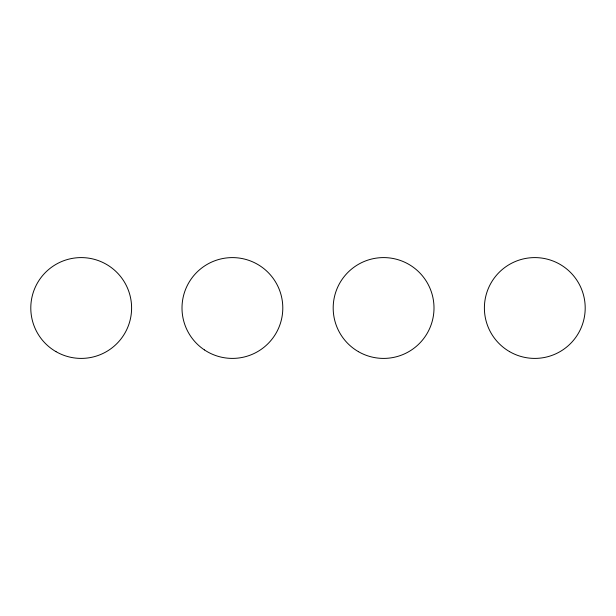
<?xml version="1.0" encoding="UTF-8"?>
<svg xmlns="http://www.w3.org/2000/svg" width="616" height="616" viewBox="0 0 616 616"><rect width="100%" height="100%" fill="white"/><g stroke="black" fill="none" stroke-linecap="round" stroke-linejoin="round"><path stroke-width="0.92" d="M56.002 351.651A50.397 50.397 0 0 0 131.601 308A50.397 50.397 0 0 0 56.002 264.349A50.397 50.397 0 0 0 56.002 351.651M204.397 349.903A50.397 50.397 0 0 0 282.69 311.296A50.397 50.397 0 0 0 210.11 262.801A50.397 50.397 0 0 0 204.397 349.903M358.397 351.651A50.397 50.397 0 0 0 434.003 308A50.397 50.397 0 0 0 358.397 264.349A50.397 50.397 0 0 0 358.397 351.651M509.601 351.651A50.397 50.397 0 0 0 585.2 308A50.397 50.397 0 0 0 509.601 264.349A50.397 50.397 0 0 0 509.601 351.651"/></g></svg>
